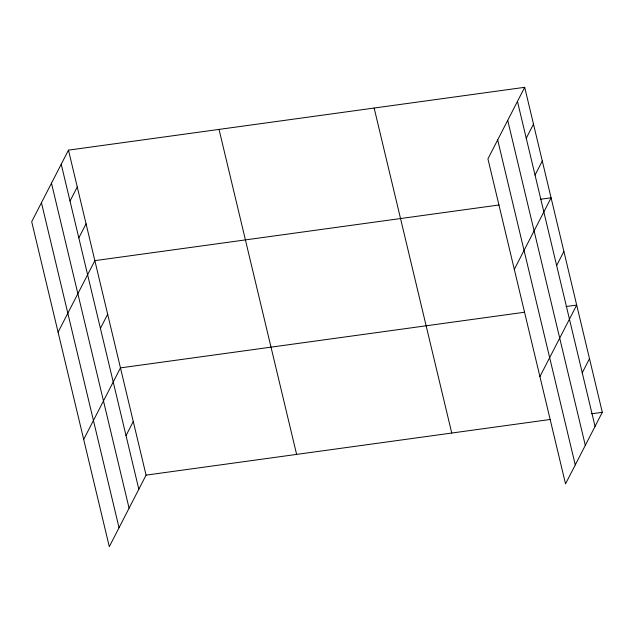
<?xml version="1.0" encoding="UTF-8"?>
<svg xmlns="http://www.w3.org/2000/svg" width="634" height="634" viewBox="0 0 634 634"><rect width="100%" height="100%" fill="white"/><g stroke="black" fill="none" stroke-linecap="round" stroke-linejoin="round"><path stroke-width="0.95" d="M68.472 150.139L31.7 221.694L109.302 546.69L146.074 475.135L68.472 150.139L524.698 87.31L602.3 412.306L565.528 483.861L487.926 158.865L524.698 87.31M70.025 201.065L77.269 186.967M78.814 237.901L86.066 223.802M58.082 332.192L94.854 260.637L498.974 204.988M100.418 328.357L107.661 314.258M83.688 439.441L120.468 367.886L524.58 312.237M126.023 435.613L133.267 421.515M526.252 138.236L533.495 124.137M535.048 175.071L542.292 160.973M514.309 269.363L551.089 197.808L540.469 199.266M556.644 265.535L563.888 251.429M539.914 376.612L576.694 305.057L566.075 306.523M582.25 372.784L589.493 358.685M146.074 475.135L550.185 419.486M591.681 413.772L602.3 412.306M517.455 101.408L595.057 426.405M507.715 120.365L585.309 445.369M497.674 139.9L575.268 464.904M374.147 108.042L451.749 433.038M219.031 129.399L296.625 454.404M61.229 164.238L138.83 489.234M51.481 183.194L129.082 508.199M41.448 202.729L119.041 527.734"/></g></svg>
